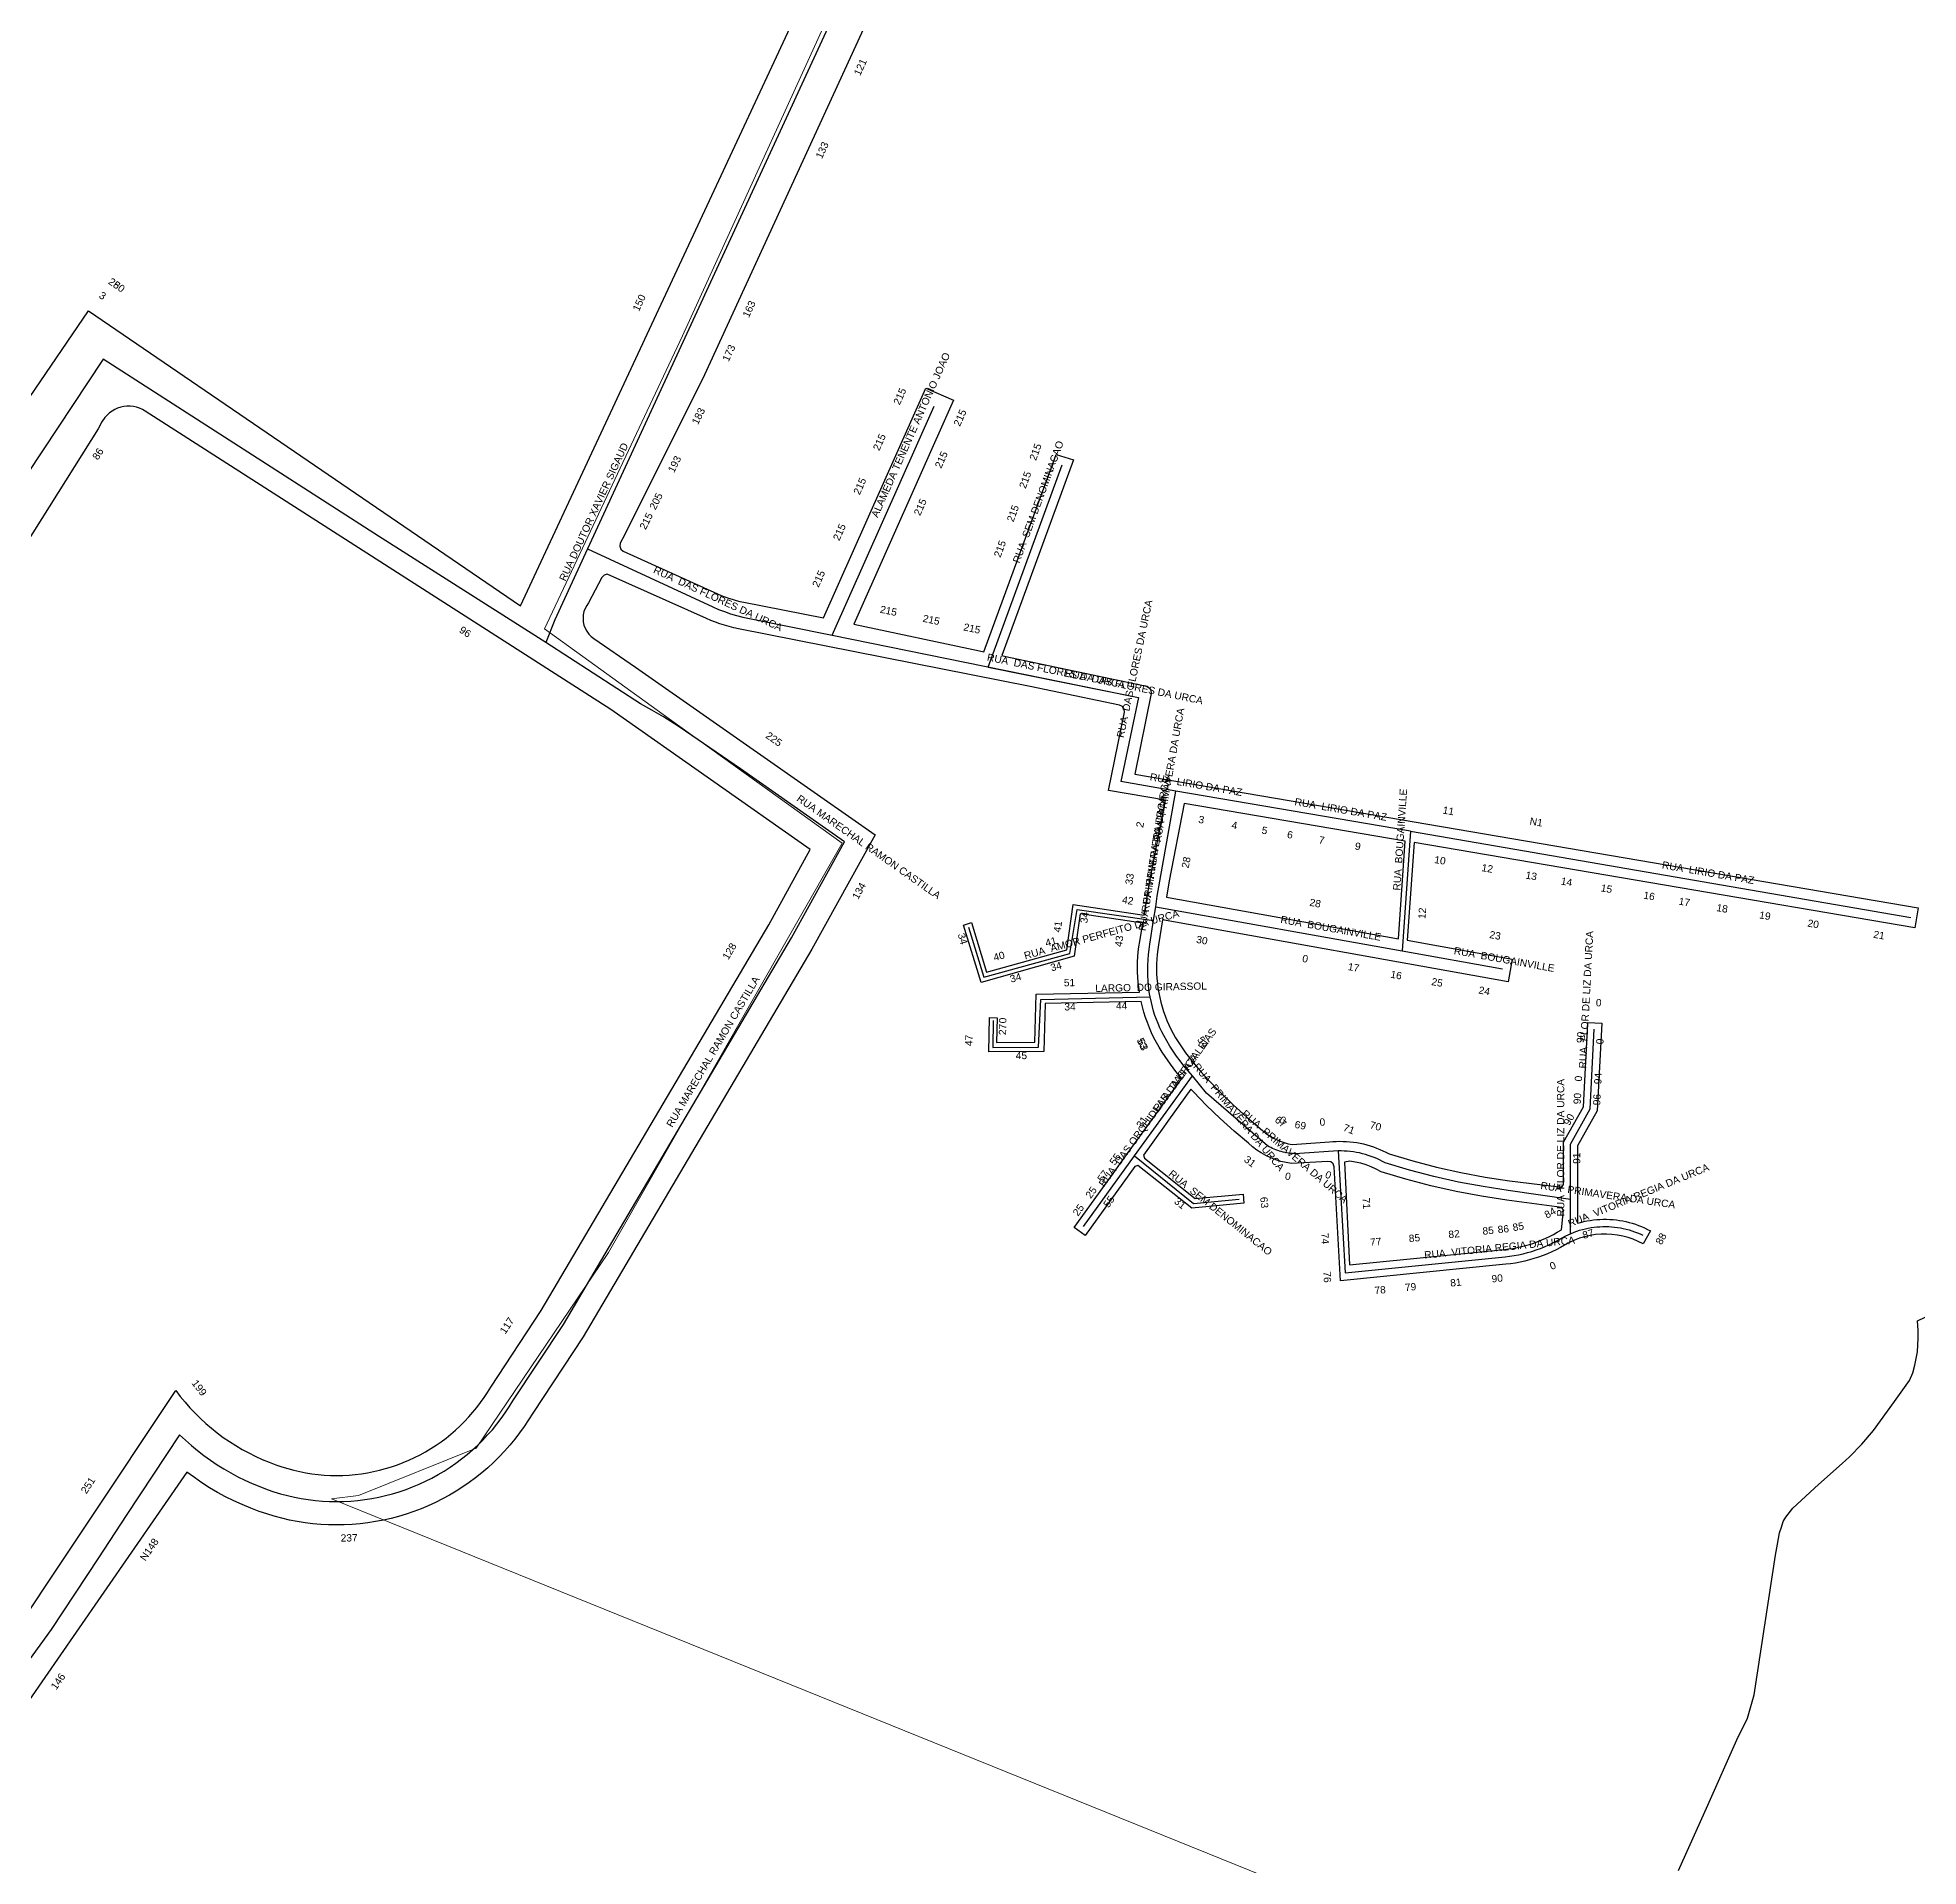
# Model space of a CAD drawing. Header units: millimetres. Extents: x 617751 to 636088, y 68402 to 77988.
# Drawn here: x 630771.1 to 631080.2, y 72954.2 to 73254.8 of the extents above; entities that cross this region are included whole.
import ezdxf

# ---------------------------------------------------------------- set-up
doc = ezdxf.new("R2010")
doc.units = ezdxf.units.MM
doc.header["$LTSCALE"] = 3
doc.header["$MEASUREMENT"] = 0
for name, color, linetype in [('ALINHAMENTO PREDIAL', 120, 'Continuous'), ('BAIRRO', 30, 'Continuous'), ('NOME LOGRADOURO', 252, 'Continuous'), ('NUMERAÇÃO', 7, 'Continuous')]:
    doc.layers.add(name, color=color, linetype=linetype)
doc.styles.get("Standard").update_dxf_attribs({"font": 'arial.ttf'})

msp = doc.modelspace()

# ---------------------------------------------------------------- linework, layer by layer
at = {"layer": 'ALINHAMENTO PREDIAL'}
for points in [[(630695.22, 73086.27), (630779.45, 73209.86), (630850.43, 73161.41), (630944.81, 73363.77)], [(630695.22, 73086.27), (630779.45, 73209.86), (630850.43, 73161.41), (630944.81, 73363.77)], [(630919.89, 73284.64), (630880.67, 73199.36), (630867.6, 73173.13), (630866.84, 73171.69), (630866.76, 73171.18), (630866.94, 73170.7), (630867.34, 73170.37), (630882.85, 73163.37), (630883.44, 73163.11), (630884.04, 73162.87), (630884.65, 73162.66), (630885.26, 73162.46), (630885.89, 73162.28), (630886.51, 73162.12), (630887.14, 73161.99), (630900.25, 73159.39), (630917.06, 73197.19), (630921.6, 73195.17), (630905.23, 73158.37), (630925.91, 73153.98), (630926.61, 73153.83), (630938.49, 73186.24), (630941.37, 73185.38), (630929.57, 73153.2), (630930.23, 73153.06), (630953.33, 73148.16), (630953.79, 73147.93), (630954.07, 73147.5), (630954.1, 73146.98), (630951.4, 73133.7), (631080.2, 73111.77), (631079.64, 73108.46), (630997.33, 73122.47), (630996.19, 73106.41), (631013.46, 73103.32), (631012.79, 73099.59), (630955.99, 73109.78), (630955.3, 73105.67), (630955.18, 73104.89), (630955.09, 73104.1), (630955.03, 73103.31), (630954.99, 73102.52), (630954.98, 73101.73), (630955, 73100.93), (630955.05, 73100.14), (630955.13, 73099.35), (630955.23, 73098.57), (630955.36, 73097.79), (630955.52, 73097.01), (630955.7, 73096.24), (630955.91, 73095.47), (630956.15, 73094.72), (630956.41, 73093.97), (630956.7, 73093.23), (630957.02, 73092.5), (630957.36, 73091.79), (630957.72, 73091.09), (630958.11, 73090.4), (630958.53, 73089.72), (630958.97, 73089.06), (630959.77, 73087.92), (630960.61, 73086.81), (630961.49, 73085.72), (630962.39, 73084.66), (630963.33, 73083.63), (630965.43, 73081.46), (630967.6, 73079.36), (630969.84, 73077.34), (630972.4, 73075.16), (630972.93, 73074.73), (630973.49, 73074.33), (630974.08, 73073.97), (630974.69, 73073.66), (630975.32, 73073.39), (630975.97, 73073.16), (630976.63, 73072.98), (630977.31, 73072.85), (630983.41, 73073.26), (630983.97, 73073.32), (630984.53, 73073.35), (630985.1, 73073.37), (630985.66, 73073.36), (630986.23, 73073.34), (630986.79, 73073.3), (630987.35, 73073.23), (630987.91, 73073.15), (630988.46, 73073.05), (630989.01, 73072.93), (630989.56, 73072.79), (630990.1, 73072.63), (630990.64, 73072.46), (630991.17, 73072.26), (630991.69, 73072.05), (630992.2, 73071.82), (630992.71, 73071.57), (630993.21, 73071.31), (630997.1, 73070.14), (631001.03, 73069.12), (631005, 73068.23), (631008.99, 73067.48), (631013.01, 73066.87), (631021.63, 73065.81), (631021.9, 73066.25), (631021.9, 73073.21), (631025.16, 73079.03), (631025.89, 73092.91), (631028.17, 73092.79), (631027.42, 73078.38), (631024.19, 73072.61), (631024.19, 73059.89), (631024.71, 73060.04), (631025.23, 73060.17), (631025.75, 73060.28), (631026.28, 73060.38), (631026.82, 73060.45), (631027.35, 73060.51), (631027.89, 73060.54), (631028.43, 73060.56), (631028.97, 73060.56), (631029.5, 73060.54), (631030.04, 73060.51), (631030.58, 73060.45), (631031.11, 73060.38), (631031.64, 73060.28), (631032.16, 73060.17), (631032.69, 73060.04), (631033.2, 73059.9), (631033.72, 73059.73), (631034.22, 73059.55), (631034.72, 73059.35), (631035.21, 73059.13), (631035.7, 73058.9), (631036.17, 73058.64), (631034.99, 73056.5), (631034.19, 73056.91), (631033.36, 73057.26), (631032.51, 73057.55), (631031.64, 73057.78), (631030.76, 73057.95), (631029.86, 73058.06), (631028.96, 73058.11), (631028.06, 73058.1), (631027.16, 73058.03), (631026.27, 73057.89), (631025.4, 73057.69), (631024.53, 73057.43), (631023.69, 73057.12), (631022.87, 73056.74), (631022.08, 73056.31), (631021.39, 73055.92), (631020.7, 73055.56), (631019.99, 73055.22), (631019.26, 73054.9), (631018.53, 73054.61), (631017.79, 73054.34), (631017.04, 73054.09), (631016.29, 73053.87), (631015.52, 73053.68), (631014.75, 73053.51), (631013.98, 73053.36), (631013.2, 73053.25), (631012.42, 73053.16), (630985.25, 73050.44), (630984.2, 73069.17), (630984.03, 73069.65), (630983.65, 73069.98), (630983.15, 73070.08), (630977.18, 73069.72), (630976.31, 73069.87), (630975.45, 73070.07), (630974.6, 73070.33), (630973.78, 73070.65), (630972.98, 73071.03), (630972.21, 73071.46), (630971.47, 73071.94), (630970.76, 73072.47), (630970.09, 73073.05), (630967.73, 73075.05), (630965.44, 73077.12), (630963.21, 73079.28), (630961.06, 73081.5), (630960.64, 73081.95), (630956.95, 73076.83), (630956.18, 73075.77), (630952.86, 73071.09), (630953.04, 73070.61), (630961.33, 73063.96), (630969.22, 73064.69)], [(630919.89, 73284.64), (630880.67, 73199.36), (630867.6, 73173.13), (630866.84, 73171.69), (630866.76, 73171.18), (630866.94, 73170.7), (630867.34, 73170.37), (630882.85, 73163.37), (630883.44, 73163.11), (630884.04, 73162.87), (630884.65, 73162.66), (630885.26, 73162.46), (630885.89, 73162.28), (630886.51, 73162.12), (630887.14, 73161.99), (630900.25, 73159.39), (630917.06, 73197.19), (630921.6, 73195.17), (630905.23, 73158.37), (630925.91, 73153.98), (630926.61, 73153.83), (630938.49, 73186.24), (630941.37, 73185.38), (630929.57, 73153.2), (630930.23, 73153.06), (630953.33, 73148.16), (630953.79, 73147.93), (630954.07, 73147.5), (630954.1, 73146.98), (630951.4, 73133.7), (631080.2, 73111.77), (631079.64, 73108.46), (630997.33, 73122.47), (630996.19, 73106.41), (631013.46, 73103.32), (631012.79, 73099.59), (630955.99, 73109.78), (630955.3, 73105.67), (630955.18, 73104.89), (630955.09, 73104.1), (630955.03, 73103.31), (630954.99, 73102.52), (630954.98, 73101.73), (630955, 73100.93), (630955.05, 73100.14), (630955.13, 73099.35), (630955.23, 73098.57), (630955.36, 73097.79), (630955.52, 73097.01), (630955.7, 73096.24), (630955.91, 73095.47), (630956.15, 73094.72), (630956.41, 73093.97), (630956.7, 73093.23), (630957.02, 73092.5), (630957.36, 73091.79), (630957.72, 73091.09), (630958.11, 73090.4), (630958.53, 73089.72), (630958.97, 73089.06), (630959.77, 73087.92), (630960.61, 73086.81), (630961.49, 73085.72), (630962.39, 73084.66), (630963.33, 73083.63), (630965.43, 73081.46), (630967.6, 73079.36), (630969.84, 73077.34), (630972.4, 73075.16), (630972.93, 73074.73), (630973.49, 73074.33), (630974.08, 73073.97), (630974.69, 73073.66), (630975.32, 73073.39), (630975.97, 73073.16), (630976.63, 73072.98), (630977.31, 73072.85), (630983.41, 73073.26), (630983.97, 73073.32), (630984.53, 73073.35), (630985.1, 73073.37), (630985.66, 73073.36), (630986.23, 73073.34), (630986.79, 73073.3), (630987.35, 73073.23), (630987.91, 73073.15), (630988.46, 73073.05), (630989.01, 73072.93), (630989.56, 73072.79), (630990.1, 73072.63), (630990.64, 73072.46), (630991.17, 73072.26), (630991.69, 73072.05), (630992.2, 73071.82), (630992.71, 73071.57), (630993.21, 73071.31), (630997.1, 73070.14), (631001.03, 73069.12), (631005, 73068.23), (631008.99, 73067.48), (631013.01, 73066.87), (631021.63, 73065.81), (631021.9, 73066.25), (631021.9, 73073.21), (631025.16, 73079.03), (631025.89, 73092.91), (631028.17, 73092.79), (631027.42, 73078.38), (631024.19, 73072.61), (631024.19, 73059.89), (631024.71, 73060.04), (631025.23, 73060.17), (631025.75, 73060.28), (631026.28, 73060.38), (631026.82, 73060.45), (631027.35, 73060.51), (631027.89, 73060.54), (631028.43, 73060.56), (631028.97, 73060.56), (631029.5, 73060.54), (631030.04, 73060.51), (631030.58, 73060.45), (631031.11, 73060.38), (631031.64, 73060.28), (631032.16, 73060.17), (631032.69, 73060.04), (631033.2, 73059.9), (631033.72, 73059.73), (631034.22, 73059.55), (631034.72, 73059.35), (631035.21, 73059.13), (631035.7, 73058.9), (631036.17, 73058.64), (631034.99, 73056.5), (631034.19, 73056.91), (631033.36, 73057.26), (631032.51, 73057.55), (631031.64, 73057.78), (631030.76, 73057.95), (631029.86, 73058.06), (631028.96, 73058.11), (631028.06, 73058.1), (631027.16, 73058.03), (631026.27, 73057.89), (631025.4, 73057.69), (631024.53, 73057.43), (631023.69, 73057.12), (631022.87, 73056.74), (631022.08, 73056.31), (631021.39, 73055.92), (631020.7, 73055.56), (631019.99, 73055.22), (631019.26, 73054.9), (631018.53, 73054.61), (631017.79, 73054.34), (631017.04, 73054.09), (631016.29, 73053.87), (631015.52, 73053.68), (631014.75, 73053.51), (631013.98, 73053.36), (631013.2, 73053.25), (631012.42, 73053.16), (630985.25, 73050.44), (630984.2, 73069.17), (630984.03, 73069.65), (630983.65, 73069.98), (630983.15, 73070.08), (630977.18, 73069.72), (630976.31, 73069.87), (630975.45, 73070.07), (630974.6, 73070.33), (630973.78, 73070.65), (630972.98, 73071.03), (630972.21, 73071.46), (630971.47, 73071.94), (630970.76, 73072.47), (630970.09, 73073.05), (630967.73, 73075.05), (630965.44, 73077.12), (630963.21, 73079.28), (630961.06, 73081.5), (630960.64, 73081.95), (630956.95, 73076.83), (630956.18, 73075.77), (630952.86, 73071.09), (630953.04, 73070.61), (630961.33, 73063.96), (630969.22, 73064.69)], [(630919.89, 73284.64), (630880.67, 73199.36), (630867.6, 73173.13), (630866.84, 73171.69), (630866.76, 73171.18), (630866.94, 73170.7), (630867.34, 73170.37), (630882.85, 73163.37), (630883.44, 73163.11), (630884.04, 73162.87), (630884.65, 73162.66), (630885.26, 73162.46), (630885.89, 73162.28), (630886.51, 73162.12), (630887.14, 73161.99), (630900.25, 73159.39), (630917.06, 73197.19), (630921.6, 73195.17), (630905.23, 73158.37), (630925.91, 73153.98), (630926.61, 73153.83), (630938.49, 73186.24), (630941.37, 73185.38), (630929.57, 73153.2), (630930.23, 73153.06), (630953.33, 73148.16), (630953.79, 73147.93), (630954.07, 73147.5), (630954.1, 73146.98), (630951.4, 73133.7), (631080.2, 73111.77), (631079.64, 73108.46), (630997.33, 73122.47), (630996.19, 73106.41), (631013.46, 73103.32), (631012.79, 73099.59), (630955.99, 73109.78), (630955.3, 73105.67), (630955.18, 73104.89), (630955.09, 73104.1), (630955.03, 73103.31), (630954.99, 73102.52), (630954.98, 73101.73), (630955, 73100.93), (630955.05, 73100.14), (630955.13, 73099.35), (630955.23, 73098.57), (630955.36, 73097.79), (630955.52, 73097.01), (630955.7, 73096.24), (630955.91, 73095.47), (630956.15, 73094.72), (630956.41, 73093.97), (630956.7, 73093.23), (630957.02, 73092.5), (630957.36, 73091.79), (630957.72, 73091.09), (630958.11, 73090.4), (630958.53, 73089.72), (630958.97, 73089.06), (630959.77, 73087.92), (630960.61, 73086.81), (630961.49, 73085.72), (630962.39, 73084.66), (630963.33, 73083.63), (630965.43, 73081.46), (630967.6, 73079.36), (630969.84, 73077.34), (630972.4, 73075.16), (630972.93, 73074.73), (630973.49, 73074.33), (630974.08, 73073.97), (630974.69, 73073.66), (630975.32, 73073.39), (630975.97, 73073.16), (630976.63, 73072.98), (630977.31, 73072.85), (630983.41, 73073.26), (630983.97, 73073.32), (630984.53, 73073.35), (630985.1, 73073.37), (630985.66, 73073.36), (630986.23, 73073.34), (630986.79, 73073.3), (630987.35, 73073.23), (630987.91, 73073.15), (630988.46, 73073.05), (630989.01, 73072.93), (630989.56, 73072.79), (630990.1, 73072.63), (630990.64, 73072.46), (630991.17, 73072.26), (630991.69, 73072.05), (630992.2, 73071.82), (630992.71, 73071.57), (630993.21, 73071.31), (630997.1, 73070.14), (631001.03, 73069.12), (631005, 73068.23), (631008.99, 73067.48), (631013.01, 73066.87), (631021.63, 73065.81), (631021.9, 73066.25), (631021.9, 73073.21), (631025.16, 73079.03), (631025.89, 73092.91), (631028.17, 73092.79), (631027.42, 73078.38), (631024.19, 73072.61), (631024.19, 73059.89), (631024.71, 73060.04), (631025.23, 73060.17), (631025.75, 73060.28), (631026.28, 73060.38), (631026.82, 73060.45), (631027.35, 73060.51), (631027.89, 73060.54), (631028.43, 73060.56), (631028.97, 73060.56), (631029.5, 73060.54), (631030.04, 73060.51), (631030.58, 73060.45), (631031.11, 73060.38), (631031.64, 73060.28), (631032.16, 73060.17), (631032.69, 73060.04), (631033.2, 73059.9), (631033.72, 73059.73), (631034.22, 73059.55), (631034.72, 73059.35), (631035.21, 73059.13), (631035.7, 73058.9), (631036.17, 73058.64), (631034.99, 73056.5), (631034.19, 73056.91), (631033.36, 73057.26), (631032.51, 73057.55), (631031.64, 73057.78), (631030.76, 73057.95), (631029.86, 73058.06), (631028.96, 73058.11), (631028.06, 73058.1), (631027.16, 73058.03), (631026.27, 73057.89), (631025.4, 73057.69), (631024.53, 73057.43), (631023.69, 73057.12), (631022.87, 73056.74), (631022.08, 73056.31), (631021.39, 73055.92), (631020.7, 73055.56), (631019.99, 73055.22), (631019.26, 73054.9), (631018.53, 73054.61), (631017.79, 73054.34), (631017.04, 73054.09), (631016.29, 73053.87), (631015.52, 73053.68), (631014.75, 73053.51), (631013.98, 73053.36), (631013.2, 73053.25), (631012.42, 73053.16), (630985.25, 73050.44), (630984.2, 73069.17), (630984.03, 73069.65), (630983.65, 73069.98), (630983.15, 73070.08), (630977.18, 73069.72), (630976.31, 73069.87), (630975.45, 73070.07), (630974.6, 73070.33), (630973.78, 73070.65), (630972.98, 73071.03), (630972.21, 73071.46), (630971.47, 73071.94), (630970.76, 73072.47), (630970.09, 73073.05), (630967.73, 73075.05), (630965.44, 73077.12), (630963.21, 73079.28), (630961.06, 73081.5), (630960.64, 73081.95), (630956.95, 73076.83), (630956.18, 73075.77), (630952.86, 73071.09), (630953.04, 73070.61), (630961.33, 73063.96), (630969.22, 73064.69)], [(630793.77, 73032.41), (630794.51, 73031.44), (630795.29, 73030.49), (630796.1, 73029.58), (630796.94, 73028.69), (630797.81, 73027.83), (630798.71, 73027), (630799.64, 73026.2), (630800.6, 73025.44), (630801.58, 73024.71), (630802.59, 73024.02), (630803.63, 73023.36), (630804.68, 73022.73), (630805.76, 73022.15), (630806.85, 73021.6), (630807.97, 73021.09), (630809.1, 73020.63), (630810.24, 73020.2), (630811.21, 73019.87), (630812.18, 73019.57), (630813.17, 73019.31), (630814.16, 73019.08), (630815.16, 73018.89), (630816.16, 73018.73), (630817.18, 73018.61), (630818.19, 73018.52), (630819.21, 73018.46), (630820.23, 73018.45), (630821.24, 73018.46), (630822.26, 73018.52), (630823.28, 73018.61), (630824.29, 73018.73), (630825.29, 73018.89), (630826.29, 73019.08), (630827.28, 73019.31), (630828.27, 73019.57), (630829.24, 73019.87), (630830.21, 73020.2), (630831.16, 73020.56), (630832.1, 73020.96), (630833.02, 73021.39), (630833.93, 73021.85), (630834.82, 73022.34), (630835.69, 73022.86), (630836.55, 73023.41), (630837.39, 73023.99), (630838.2, 73024.6), (630839, 73025.24), (630839.77, 73025.91), (630840.51, 73026.6), (630841.24, 73027.32), (630841.93, 73028.06), (630842.61, 73028.83), (630843.25, 73029.61), (630843.87, 73030.42), (630844.46, 73031.26), (630845.01, 73032.11), (630845.54, 73032.98), (630853.85, 73045.54), (630891.25, 73108.97), (630898.08, 73121.32), (630865.28, 73144.34), (630788.74, 73193.4), (630788.28, 73193.66), (630787.81, 73193.87), (630787.31, 73194.03), (630786.8, 73194.14), (630786.28, 73194.2), (630785.75, 73194.2), (630785.23, 73194.14), (630784.72, 73194.03), (630784.22, 73193.87), (630783.74, 73193.66), (630783.29, 73193.4), (630782.87, 73193.09), (630782.48, 73192.74), (630782.13, 73192.35), (630781.63, 73191.61), (630781.02, 73190.49), (630674.13, 73020.42)], [(630793.77, 73032.41), (630794.51, 73031.44), (630795.29, 73030.49), (630796.1, 73029.58), (630796.94, 73028.69), (630797.81, 73027.83), (630798.71, 73027), (630799.64, 73026.2), (630800.6, 73025.44), (630801.58, 73024.71), (630802.59, 73024.02), (630803.63, 73023.36), (630804.68, 73022.73), (630805.76, 73022.15), (630806.85, 73021.6), (630807.97, 73021.09), (630809.1, 73020.63), (630810.24, 73020.2), (630811.21, 73019.87), (630812.18, 73019.57), (630813.17, 73019.31), (630814.16, 73019.08), (630815.16, 73018.89), (630816.16, 73018.73), (630817.18, 73018.61), (630818.19, 73018.52), (630819.21, 73018.46), (630820.23, 73018.45), (630821.24, 73018.46), (630822.26, 73018.52), (630823.28, 73018.61), (630824.29, 73018.73), (630825.29, 73018.89), (630826.29, 73019.08), (630827.28, 73019.31), (630828.27, 73019.57), (630829.24, 73019.87), (630830.21, 73020.2), (630831.16, 73020.56), (630832.1, 73020.96), (630833.02, 73021.39), (630833.93, 73021.85), (630834.82, 73022.34), (630835.69, 73022.86), (630836.55, 73023.41), (630837.39, 73023.99), (630838.2, 73024.6), (630839, 73025.24), (630839.77, 73025.91), (630840.51, 73026.6), (630841.24, 73027.32), (630841.93, 73028.06), (630842.61, 73028.83), (630843.25, 73029.61), (630843.87, 73030.42), (630844.46, 73031.26), (630845.01, 73032.11), (630845.54, 73032.98), (630853.85, 73045.54), (630891.25, 73108.97), (630898.08, 73121.32), (630865.28, 73144.34), (630788.74, 73193.4), (630788.28, 73193.66), (630787.81, 73193.87), (630787.31, 73194.03), (630786.8, 73194.14), (630786.28, 73194.2), (630785.75, 73194.2), (630785.23, 73194.14), (630784.72, 73194.03), (630784.22, 73193.87), (630783.74, 73193.66), (630783.29, 73193.4), (630782.87, 73193.09), (630782.48, 73192.74), (630782.13, 73192.35), (630781.63, 73191.61), (630781.02, 73190.49), (630674.13, 73020.42)], [(630969.22, 73064.69), (630969.36, 73063.18), (630960.78, 73062.38), (630951.9, 73069.41), (630951.43, 73069.21), (630943.27, 73057.9), (630941.45, 73059.22), (630948.31, 73068.71), (630949.08, 73069.78), (630959.13, 73083.68), (630958.18, 73084.86), (630957.27, 73086.06), (630956.4, 73087.3), (630955.9, 73088.05), (630955.43, 73088.82), (630954.99, 73089.6), (630954.57, 73090.4), (630954.18, 73091.22), (630953.83, 73092.04), (630953.5, 73092.88), (630953.2, 73093.73), (630952.92, 73094.59), (630952.68, 73095.46), (630952.47, 73096.34), (630936.7, 73096.03), (630936.45, 73088.12), (630927.45, 73088.07), (630927.56, 73093.71), (630928.79, 73093.69), (630928.71, 73089.61), (630934.97, 73089.64), (630935.22, 73097.53), (630952.19, 73097.86), (630952.07, 73098.69), (630951.98, 73099.52), (630951.91, 73100.36), (630951.88, 73101.19), (630951.87, 73102.03), (630951.89, 73102.86), (630951.93, 73103.7), (630952, 73104.53), (630952.1, 73105.36), (630952.23, 73106.19), (630952.74, 73109.21), (630942.43, 73110.77), (630941.46, 73103.78), (630926.15, 73099.5), (630923.28, 73108.92), (630924.58, 73109.32), (630927.06, 73101.16), (630940.24, 73104.84), (630941.28, 73112.31), (630952.96, 73110.55), (630954.01, 73116.75), (630956.47, 73129.43), (630947.07, 73131.03), (630949.7, 73143.89), (630949.67, 73144.41), (630949.38, 73144.84), (630948.92, 73145.07), (630934.21, 73148.13), (630886.27, 73157.61), (630885.5, 73157.78), (630884.73, 73157.97), (630883.97, 73158.19), (630883.22, 73158.43), (630882.47, 73158.7), (630881.74, 73158.99), (630881.01, 73159.31), (630864.66, 73166.57), (630864.18, 73166.41), (630863.83, 73166.04), (630861.64, 73161.9), (630861.32, 73161.45), (630861.06, 73160.95), (630860.87, 73160.43), (630860.75, 73159.88), (630860.72, 73159.32), (630860.76, 73158.76), (630860.87, 73158.22), (630861.07, 73157.69), (630861.33, 73157.2), (630861.65, 73156.74), (630862.04, 73156.34), (630862.48, 73155.99), (630869.35, 73151.3), (630908.74, 73123.77), (630898.31, 73104.93), (630860.75, 73041.22), (630852.44, 73028.67), (630851.77, 73027.57), (630851.05, 73026.49), (630850.29, 73025.44), (630849.5, 73024.41), (630848.68, 73023.41), (630847.82, 73022.44), (630846.93, 73021.51), (630846.01, 73020.6), (630845.05, 73019.72), (630844.07, 73018.88), (630843.06, 73018.08), (630842.02, 73017.31), (630840.95, 73016.57), (630839.86, 73015.87), (630838.75, 73015.21), (630837.61, 73014.59), (630836.46, 73014.01), (630835.28, 73013.47), (630834.09, 73012.97), (630832.88, 73012.51), (630831.65, 73012.1), (630830.41, 73011.72), (630829.16, 73011.39), (630827.9, 73011.11), (630826.63, 73010.86), (630825.35, 73010.66), (630824.06, 73010.51), (630822.77, 73010.4), (630821.48, 73010.33), (630820.19, 73010.31), (630818.89, 73010.34), (630817.6, 73010.4), (630816.31, 73010.52), (630815.03, 73010.67), (630813.75, 73010.88), (630812.48, 73011.12), (630811.22, 73011.41), (630809.96, 73011.74), (630808.73, 73012.12), (630807.5, 73012.54), (630806.09, 73013.07), (630804.69, 73013.65), (630803.32, 73014.28), (630801.97, 73014.95), (630800.64, 73015.67), (630799.34, 73016.44), (630798.07, 73017.26), (630796.83, 73018.11), (630795.61, 73019.01), (630777.4, 72992.69), (630754.19, 72959.14)], [(630969.22, 73064.69), (630969.36, 73063.18), (630960.78, 73062.38), (630951.9, 73069.41), (630951.43, 73069.21), (630943.27, 73057.9), (630941.45, 73059.22), (630948.31, 73068.71), (630949.08, 73069.78), (630959.13, 73083.68), (630958.18, 73084.86), (630957.27, 73086.06), (630956.4, 73087.3), (630955.9, 73088.05), (630955.43, 73088.82), (630954.99, 73089.6), (630954.57, 73090.4), (630954.18, 73091.22), (630953.83, 73092.04), (630953.5, 73092.88), (630953.2, 73093.73), (630952.92, 73094.59), (630952.68, 73095.46), (630952.47, 73096.34), (630936.7, 73096.03), (630936.45, 73088.12), (630927.45, 73088.07), (630927.56, 73093.71), (630928.79, 73093.69), (630928.71, 73089.61), (630934.97, 73089.64), (630935.22, 73097.53), (630952.19, 73097.86), (630952.07, 73098.69), (630951.98, 73099.52), (630951.91, 73100.36), (630951.88, 73101.19), (630951.87, 73102.03), (630951.89, 73102.86), (630951.93, 73103.7), (630952, 73104.53), (630952.1, 73105.36), (630952.23, 73106.19), (630952.74, 73109.21), (630942.43, 73110.77), (630941.46, 73103.78), (630926.15, 73099.5), (630923.28, 73108.92), (630924.58, 73109.32), (630927.06, 73101.16), (630940.24, 73104.84), (630941.28, 73112.31), (630952.96, 73110.55), (630954.01, 73116.75), (630956.47, 73129.43), (630947.07, 73131.03), (630949.7, 73143.89), (630949.67, 73144.41), (630949.38, 73144.84), (630948.92, 73145.07), (630934.21, 73148.13), (630886.27, 73157.61), (630885.5, 73157.78), (630884.73, 73157.97), (630883.97, 73158.19), (630883.22, 73158.43), (630882.47, 73158.7), (630881.74, 73158.99), (630881.01, 73159.31), (630864.66, 73166.57), (630864.18, 73166.41), (630863.83, 73166.04), (630861.64, 73161.9), (630861.32, 73161.45), (630861.06, 73160.95), (630860.87, 73160.43), (630860.75, 73159.88), (630860.72, 73159.32), (630860.76, 73158.76), (630860.87, 73158.22), (630861.07, 73157.69), (630861.33, 73157.2), (630861.65, 73156.74), (630862.04, 73156.34), (630862.48, 73155.99), (630869.35, 73151.3), (630908.74, 73123.77), (630898.31, 73104.93), (630860.75, 73041.22), (630852.44, 73028.67), (630851.77, 73027.57), (630851.05, 73026.49), (630850.29, 73025.44), (630849.5, 73024.41), (630848.68, 73023.41), (630847.82, 73022.44), (630846.93, 73021.51), (630846.01, 73020.6), (630845.05, 73019.72), (630844.07, 73018.88), (630843.06, 73018.08), (630842.02, 73017.31), (630840.95, 73016.57), (630839.86, 73015.87), (630838.75, 73015.21), (630837.61, 73014.59), (630836.46, 73014.01), (630835.28, 73013.47), (630834.09, 73012.97), (630832.88, 73012.51), (630831.65, 73012.1), (630830.41, 73011.72), (630829.16, 73011.39), (630827.9, 73011.11), (630826.63, 73010.86), (630825.35, 73010.66), (630824.06, 73010.51), (630822.77, 73010.4), (630821.48, 73010.33), (630820.19, 73010.31), (630818.89, 73010.34), (630817.6, 73010.4), (630816.31, 73010.52), (630815.03, 73010.67), (630813.75, 73010.88), (630812.48, 73011.12), (630811.22, 73011.41), (630809.96, 73011.74), (630808.73, 73012.12), (630807.5, 73012.54), (630806.09, 73013.07), (630804.69, 73013.65), (630803.32, 73014.28), (630801.97, 73014.95), (630800.64, 73015.67), (630799.34, 73016.44), (630798.07, 73017.26), (630796.83, 73018.11), (630795.61, 73019.01), (630777.4, 72992.69), (630754.19, 72959.14)], [(630969.22, 73064.69), (630969.36, 73063.18), (630960.78, 73062.38), (630951.9, 73069.41), (630951.43, 73069.21), (630943.27, 73057.9), (630941.45, 73059.22), (630948.31, 73068.71), (630949.08, 73069.78), (630959.13, 73083.68), (630958.18, 73084.86), (630957.27, 73086.06), (630956.4, 73087.3), (630955.9, 73088.05), (630955.43, 73088.82), (630954.99, 73089.6), (630954.57, 73090.4), (630954.18, 73091.22), (630953.83, 73092.04), (630953.5, 73092.88), (630953.2, 73093.73), (630952.92, 73094.59), (630952.68, 73095.46), (630952.47, 73096.34), (630936.7, 73096.03), (630936.45, 73088.12), (630927.45, 73088.07), (630927.56, 73093.71), (630928.79, 73093.69), (630928.71, 73089.61), (630934.97, 73089.64), (630935.22, 73097.53), (630952.19, 73097.86), (630952.07, 73098.69), (630951.98, 73099.52), (630951.91, 73100.36), (630951.88, 73101.19), (630951.87, 73102.03), (630951.89, 73102.86), (630951.93, 73103.7), (630952, 73104.53), (630952.1, 73105.36), (630952.23, 73106.19), (630952.74, 73109.21), (630942.43, 73110.77), (630941.46, 73103.78), (630926.15, 73099.5), (630923.28, 73108.92), (630924.58, 73109.32), (630927.06, 73101.16), (630940.24, 73104.84), (630941.28, 73112.31), (630952.96, 73110.55), (630954.01, 73116.75), (630956.47, 73129.43), (630947.07, 73131.03), (630949.7, 73143.89), (630949.67, 73144.41), (630949.38, 73144.84), (630948.92, 73145.07), (630934.21, 73148.13), (630886.27, 73157.61), (630885.5, 73157.78), (630884.73, 73157.97), (630883.97, 73158.19), (630883.22, 73158.43), (630882.47, 73158.7), (630881.74, 73158.99), (630881.01, 73159.31), (630864.66, 73166.57), (630864.18, 73166.41), (630863.83, 73166.04), (630861.64, 73161.9), (630861.32, 73161.45), (630861.06, 73160.95), (630860.87, 73160.43), (630860.75, 73159.88), (630860.72, 73159.32), (630860.76, 73158.76), (630860.87, 73158.22), (630861.07, 73157.69), (630861.33, 73157.2), (630861.65, 73156.74), (630862.04, 73156.34), (630862.48, 73155.99), (630869.35, 73151.3), (630908.74, 73123.77), (630898.31, 73104.93), (630860.75, 73041.22), (630852.44, 73028.67), (630851.77, 73027.57), (630851.05, 73026.49), (630850.29, 73025.44), (630849.5, 73024.41), (630848.68, 73023.41), (630847.82, 73022.44), (630846.93, 73021.51), (630846.01, 73020.6), (630845.05, 73019.72), (630844.07, 73018.88), (630843.06, 73018.08), (630842.02, 73017.31), (630840.95, 73016.57), (630839.86, 73015.87), (630838.75, 73015.21), (630837.61, 73014.59), (630836.46, 73014.01), (630835.28, 73013.47), (630834.09, 73012.97), (630832.88, 73012.51), (630831.65, 73012.1), (630830.41, 73011.72), (630829.16, 73011.39), (630827.9, 73011.11), (630826.63, 73010.86), (630825.35, 73010.66), (630824.06, 73010.51), (630822.77, 73010.4), (630821.48, 73010.33), (630820.19, 73010.31), (630818.89, 73010.34), (630817.6, 73010.4), (630816.31, 73010.52), (630815.03, 73010.67), (630813.75, 73010.88), (630812.48, 73011.12), (630811.22, 73011.41), (630809.96, 73011.74), (630808.73, 73012.12), (630807.5, 73012.54), (630806.09, 73013.07), (630804.69, 73013.65), (630803.32, 73014.28), (630801.97, 73014.95), (630800.64, 73015.67), (630799.34, 73016.44), (630798.07, 73017.26), (630796.83, 73018.11), (630795.61, 73019.01), (630777.4, 72992.69), (630754.19, 72959.14)], [(630994.75, 73106.67), (630995.89, 73122.72), (630959.54, 73128.91), (630957.07, 73116.2), (630956.62, 73113.51), (630994.75, 73106.67)], [(630986.77, 73070.11), (630985.87, 73069.94), (630986.71, 73053.05), (631012.17, 73055.59), (631012.87, 73055.68), (631013.57, 73055.78), (631014.27, 73055.91), (631014.96, 73056.06), (631015.64, 73056.23), (631016.32, 73056.43), (631016.99, 73056.65), (631017.66, 73056.89), (631018.31, 73057.16), (631018.96, 73057.44), (631019.6, 73057.75), (631020.22, 73058.08), (631020.84, 73058.42), (631021.54, 73058.81), (631021.9, 73062.03), (631021.64, 73062.47), (631012.59, 73063.72), (631008.39, 73064.35), (631004.23, 73065.14), (631000.09, 73066.07), (630995.98, 73067.15), (630991.92, 73068.38), (630991.12, 73068.81), (630990.29, 73069.18), (630989.43, 73069.5), (630988.56, 73069.76), (630987.67, 73069.96), (630986.77, 73070.11)], [(631040.8, 72953.54), (631045.59, 72964.27), (631050.38, 72975), (631052.13, 72978.53), (631053.21, 72982.37), (631056.76, 73005.33), (631057.08, 73007.18), (631057.4, 73009.03), (631057.71, 73009.95), (631058.01, 73010.88), (631058.46, 73011.62), (631059.58, 73013.09), (631063.79, 73016.94), (631067.71, 73020.42), (631068.88, 73021.53), (631070.92, 73023.57), (631072.84, 73025.83), (631076.32, 73030.6), (631078.76, 73034.04), (631079.34, 73035.31), (631079.65, 73036.57), (631080.07, 73038.76), (631080.18, 73041), (631080.19, 73042.3), (631080.1, 73043.84), (631083.77, 73045.62)], [(631040.8, 72953.54), (631045.59, 72964.27), (631050.38, 72975), (631052.13, 72978.53), (631053.21, 72982.37), (631056.76, 73005.33), (631057.08, 73007.18), (631057.4, 73009.03), (631057.71, 73009.95), (631058.01, 73010.88), (631058.46, 73011.62), (631059.58, 73013.09), (631063.79, 73016.94), (631067.71, 73020.42), (631068.88, 73021.53), (631070.92, 73023.57), (631072.84, 73025.83), (631076.32, 73030.6), (631078.76, 73034.04), (631079.34, 73035.31), (631079.65, 73036.57), (631080.07, 73038.76), (631080.18, 73041), (631080.19, 73042.3), (631080.1, 73043.84), (631083.77, 73045.62)], [(631040.8, 72953.54), (631045.59, 72964.27), (631050.38, 72975), (631052.13, 72978.53), (631053.21, 72982.37), (631056.76, 73005.33), (631057.08, 73007.18), (631057.4, 73009.03), (631057.71, 73009.95), (631058.01, 73010.88), (631058.46, 73011.62), (631059.58, 73013.09), (631063.79, 73016.94), (631067.71, 73020.42), (631068.88, 73021.53), (631070.92, 73023.57), (631072.84, 73025.83), (631076.32, 73030.6), (631078.76, 73034.04), (631079.34, 73035.31), (631079.65, 73036.57), (631080.07, 73038.76), (631080.18, 73041), (631080.19, 73042.3), (631080.1, 73043.84), (631083.77, 73045.62)], [(630764.02, 72987.79), (630793.77, 73032.41)], [(630764.02, 72987.79), (630793.77, 73032.41)]]:
    msp.add_lwpolyline(points, dxfattribs=at)
at = {"layer": 'BAIRRO', "lineweight": 20}
msp.add_lwpolyline([(631082.82, 73368.76), (630975.08, 73419.9), (630661.61, 73575.49), (630534.39, 73635.69), (630700.99, 73540.66), (630865.9, 73432.66), (630892.65, 73409.57), (630919.65, 73394.57), (630954.83, 73376.23), (630877.07, 73205.76), (630854.36, 73157.6), (630874.89, 73142.8), (630903.31, 73122.36), (630864.89, 73055.08), (630843.15, 73022.96), (630823.81, 73015.18), (630819.38, 73014.6), (631229.65, 72848.57)], dxfattribs=at)
at = {"layer": 'NOME LOGRADOURO'}
for points in [[(630952.53, 73368.21), (630861.43, 73170.73)], [(630952.53, 73368.21), (630861.43, 73170.73)], [(630854.63, 73155.34), (630827.08, 73172.86), (630781.83, 73201.94), (630624.69, 72964.59)], [(630854.63, 73155.34), (630827.08, 73172.86), (630781.83, 73201.94), (630624.69, 72964.59)], [(630901.67, 73156.55), (630918.43, 73194.22)], [(630927.29, 73151.33), (630939.47, 73184.57)], [(630861.43, 73170.73), (630856.06, 73159.09), (630854.63, 73155.34)], [(630861.43, 73170.73), (630856.06, 73159.09), (630854.63, 73155.34)], [(630861.43, 73170.73), (630882.04, 73161.2), (630883, 73160.8), (630883.98, 73160.43), (630884.96, 73160.09), (630885.95, 73159.79), (630886.96, 73159.51), (630901.67, 73156.55)], [(630861.43, 73170.73), (630882.04, 73161.2), (630883, 73160.8), (630883.98, 73160.43), (630884.96, 73160.09), (630885.95, 73159.79), (630886.96, 73159.51), (630901.67, 73156.55)], [(630903.7, 73122.61), (630886.59, 73134.62), (630877.59, 73140.8), (630875.78, 73142), (630873.93, 73143.15), (630872.05, 73144.24), (630870.14, 73145.27), (630854.63, 73155.34)], [(630903.7, 73122.61), (630886.59, 73134.62), (630877.59, 73140.8), (630875.78, 73142), (630873.93, 73143.15), (630872.05, 73144.24), (630870.14, 73145.27), (630854.63, 73155.34)], [(630901.67, 73156.55), (630952.02, 73146.3)], [(630927.29, 73151.33), (630952.02, 73146.3)], [(630952.02, 73146.3), (630949.13, 73132.51)], [(630958.19, 73130.95), (630949.13, 73132.51)], [(630954.86, 73111.93), (630955.12, 73113.64), (630958.19, 73130.95)], [(630996.72, 73124.33), (630958.19, 73130.95)], [(630996.72, 73124.33), (630995.39, 73104.66)], [(630996.72, 73124.33), (631078.97, 73110.18)], [(630794.41, 73025.15), (630795.36, 73024.25), (630796.34, 73023.37), (630797.36, 73022.53), (630798.4, 73021.73), (630799.46, 73020.96), (630800.56, 73020.22), (630801.67, 73019.52), (630802.81, 73018.86), (630803.97, 73018.24), (630805.15, 73017.66), (630806.35, 73017.12), (630807.57, 73016.62), (630808.8, 73016.16), (630809.9, 73015.78), (630811.01, 73015.44), (630812.14, 73015.14), (630813.27, 73014.88), (630814.41, 73014.66), (630815.56, 73014.48), (630816.72, 73014.34), (630817.88, 73014.24), (630819.04, 73014.18), (630820.21, 73014.16), (630821.37, 73014.18), (630822.53, 73014.24), (630823.69, 73014.34), (630824.85, 73014.48), (630826, 73014.66), (630827.14, 73014.88), (630828.27, 73015.14), (630829.4, 73015.43), (630830.51, 73015.77), (630831.62, 73016.15), (630832.7, 73016.56), (630833.78, 73017.01), (630834.83, 73017.5), (630835.87, 73018.02), (630836.89, 73018.58), (630837.89, 73019.18), (630838.87, 73019.81), (630839.83, 73020.47), (630840.76, 73021.16), (630841.67, 73021.89), (630842.56, 73022.65), (630843.41, 73023.44), (630844.24, 73024.25), (630845.04, 73025.1), (630845.81, 73025.97), (630846.55, 73026.87), (630847.26, 73027.8), (630847.93, 73028.74), (630848.58, 73029.71), (630849.18, 73030.71), (630857.49, 73043.26), (630894.97, 73106.84), (630903.7, 73122.61)], [(630794.41, 73025.15), (630795.36, 73024.25), (630796.34, 73023.37), (630797.36, 73022.53), (630798.4, 73021.73), (630799.46, 73020.96), (630800.56, 73020.22), (630801.67, 73019.52), (630802.81, 73018.86), (630803.97, 73018.24), (630805.15, 73017.66), (630806.35, 73017.12), (630807.57, 73016.62), (630808.8, 73016.16), (630809.9, 73015.78), (630811.01, 73015.44), (630812.14, 73015.14), (630813.27, 73014.88), (630814.41, 73014.66), (630815.56, 73014.48), (630816.72, 73014.34), (630817.88, 73014.24), (630819.04, 73014.18), (630820.21, 73014.16), (630821.37, 73014.18), (630822.53, 73014.24), (630823.69, 73014.34), (630824.85, 73014.48), (630826, 73014.66), (630827.14, 73014.88), (630828.27, 73015.14), (630829.4, 73015.43), (630830.51, 73015.77), (630831.62, 73016.15), (630832.7, 73016.56), (630833.78, 73017.01), (630834.83, 73017.5), (630835.87, 73018.02), (630836.89, 73018.58), (630837.89, 73019.18), (630838.87, 73019.81), (630839.83, 73020.47), (630840.76, 73021.16), (630841.67, 73021.89), (630842.56, 73022.65), (630843.41, 73023.44), (630844.24, 73024.25), (630845.04, 73025.1), (630845.81, 73025.97), (630846.55, 73026.87), (630847.26, 73027.8), (630847.93, 73028.74), (630848.58, 73029.71), (630849.18, 73030.71), (630857.49, 73043.26), (630894.97, 73106.84), (630903.7, 73122.61)], [(630794.41, 73025.15), (630795.36, 73024.25), (630796.34, 73023.37), (630797.36, 73022.53), (630798.4, 73021.73), (630799.46, 73020.96), (630800.56, 73020.22), (630801.67, 73019.52), (630802.81, 73018.86), (630803.97, 73018.24), (630805.15, 73017.66), (630806.35, 73017.12), (630807.57, 73016.62), (630808.8, 73016.16), (630809.9, 73015.78), (630811.01, 73015.44), (630812.14, 73015.14), (630813.27, 73014.88), (630814.41, 73014.66), (630815.56, 73014.48), (630816.72, 73014.34), (630817.88, 73014.24), (630819.04, 73014.18), (630820.21, 73014.16), (630821.37, 73014.18), (630822.53, 73014.24), (630823.69, 73014.34), (630824.85, 73014.48), (630826, 73014.66), (630827.14, 73014.88), (630828.27, 73015.14), (630829.4, 73015.43), (630830.51, 73015.77), (630831.62, 73016.15), (630832.7, 73016.56), (630833.78, 73017.01), (630834.83, 73017.5), (630835.87, 73018.02), (630836.89, 73018.58), (630837.89, 73019.18), (630838.87, 73019.81), (630839.83, 73020.47), (630840.76, 73021.16), (630841.67, 73021.89), (630842.56, 73022.65), (630843.41, 73023.44), (630844.24, 73024.25), (630845.04, 73025.1), (630845.81, 73025.97), (630846.55, 73026.87), (630847.26, 73027.8), (630847.93, 73028.74), (630848.58, 73029.71), (630849.18, 73030.71), (630857.49, 73043.26), (630894.97, 73106.84), (630903.7, 73122.61)], [(630954.51, 73109.7), (630954.86, 73111.93)], [(630954.86, 73111.93), (630995.39, 73104.66)], [(630924.09, 73108.56), (630926.58, 73100.33), (630940.75, 73104.26), (630941.94, 73111.49), (630954.51, 73109.68)], [(630953.95, 73097.11), (630953.86, 73097.59), (630953.75, 73098.31), (630953.67, 73099.03), (630953.62, 73099.76), (630953.57, 73100.61), (630953.56, 73101.47), (630953.57, 73102.33), (630953.61, 73103.19), (630953.68, 73104.05), (630953.78, 73104.91), (630953.9, 73105.76), (630954.51, 73109.7)], [(630995.39, 73104.66), (631011.86, 73101.7)], [(630928.16, 73093.21), (630928.1, 73088.78), (630935.58, 73088.87), (630935.98, 73096.7), (630953.95, 73097.11)], [(630960.88, 73084.12), (630959.49, 73085.8), (630958.87, 73086.58), (630958.27, 73087.37), (630957.71, 73088.19), (630957.17, 73089.02), (630956.66, 73089.87), (630956.18, 73090.74), (630955.85, 73091.39), (630955.53, 73092.04), (630955.25, 73092.71), (630954.98, 73093.39), (630954.74, 73094.07), (630954.51, 73094.76), (630954.32, 73095.46), (630954.14, 73096.16), (630953.95, 73097.11)], [(631023.02, 73063.81), (631023.02, 73072.92), (631026.26, 73078.71), (631026.95, 73091.81)], [(630951.37, 73070.99), (630960.88, 73084.12)], [(630984.83, 73071.78), (630978.57, 73071.36), (630978.26, 73071.34), (630977.95, 73071.33), (630977.64, 73071.34), (630977.33, 73071.35), (630977.02, 73071.38), (630976.71, 73071.42), (630976.41, 73071.46), (630976.1, 73071.52), (630975.8, 73071.59), (630975.5, 73071.67), (630975.21, 73071.75), (630974.91, 73071.85), (630974.62, 73071.96), (630974.34, 73072.08), (630974.05, 73072.21), (630973.78, 73072.35), (630973.5, 73072.49), (630973.24, 73072.65), (630963.2, 73081.31), (630960.88, 73084.12)], [(631023.02, 73063.81), (631012.8, 73065.29), (631008.7, 73065.92), (631004.61, 73066.68), (631000.56, 73067.59), (630996.55, 73068.65), (630992.57, 73069.84), (630992.13, 73070.08), (630991.67, 73070.31), (630991.22, 73070.52), (630990.75, 73070.71), (630990.28, 73070.89), (630989.8, 73071.06), (630989.32, 73071.2), (630988.83, 73071.34), (630988.34, 73071.45), (630987.84, 73071.55), (630987.35, 73071.63), (630986.84, 73071.69), (630986.34, 73071.74), (630985.84, 73071.77), (630985.33, 73071.79), (630984.83, 73071.78)], [(630984.83, 73071.78), (630986.02, 73051.77), (631012.29, 73054.4), (631013.03, 73054.48), (631013.77, 73054.59), (631014.51, 73054.73), (631015.24, 73054.89), (631015.96, 73055.07), (631016.68, 73055.28), (631017.39, 73055.51), (631018.09, 73055.77), (631018.78, 73056.05), (631019.46, 73056.35), (631020.14, 73056.67), (631020.8, 73057.02), (631021.45, 73057.39), (631022.3, 73057.85), (631023.02, 73058.19)], [(630942.97, 73059.39), (630951.37, 73070.99)], [(630951.37, 73070.99), (630961.09, 73063.15), (630968.6, 73063.87)], [(631023.02, 73058.19), (631023.02, 73063.81)], [(631023.02, 73058.18), (631023.63, 73058.43), (631024.08, 73058.6), (631024.54, 73058.75), (631025.01, 73058.88), (631025.48, 73059), (631025.95, 73059.1), (631026.43, 73059.18), (631026.91, 73059.25), (631027.39, 73059.3), (631027.87, 73059.34), (631028.35, 73059.36), (631028.84, 73059.36), (631029.32, 73059.35), (631029.8, 73059.32), (631030.29, 73059.28), (631030.77, 73059.21), (631031.24, 73059.14), (631031.72, 73059.04), (631032.19, 73058.93), (631032.66, 73058.8), (631033.12, 73058.66), (631033.58, 73058.51), (631034.03, 73058.33), (631034.48, 73058.14), (631034.92, 73057.94)], [(630794.41, 73025.15), (630785.62, 73011.84), (630781.07, 73004.92), (630773.3, 72993.13), (630729.6, 72932.85), (630728.51, 72931.51), (630719.73, 72921.66), (630718.25, 72920.17), (630716.63, 72918.85), (630714.88, 72917.7), (630713.02, 72916.74), (630711.07, 72915.98), (630709.05, 72915.42), (630706.99, 72915.08), (630704.9, 72914.96), (630702.81, 72915.06), (630700.74, 72915.38), (630698.71, 72915.91), (630696.75, 72916.65), (630695.9, 72917.05), (630693.22, 72918.38), (630624.69, 72964.59)], [(630794.41, 73025.15), (630785.62, 73011.84), (630781.07, 73004.92), (630773.3, 72993.13), (630729.6, 72932.85), (630728.51, 72931.51), (630719.73, 72921.66), (630718.25, 72920.17), (630716.63, 72918.85), (630714.88, 72917.7), (630713.02, 72916.74), (630711.07, 72915.98), (630709.05, 72915.42), (630706.99, 72915.08), (630704.9, 72914.96), (630702.81, 72915.06), (630700.74, 72915.38), (630698.71, 72915.91), (630696.75, 72916.65), (630695.9, 72917.05), (630693.22, 72918.38), (630624.69, 72964.59)]]:
    msp.add_lwpolyline(points, dxfattribs=at)

# ---------------------------------------------------------------- texts
for s, rotation, p in [('ALAMEDA TENENTE ANTONIO JOAO', 66.0211, (630909.14, 73175.79)), ('RUA DOUTOR XAVIER SIGAUD', 65.2337, (630857.83, 73165.33)), ('RUA DOUTOR XAVIER SIGAUD', 65.2337, (630857.83, 73165.33)), ('RUA  SEM DENOMINACAO', 69.8646, (630932.44, 73168.3)), ('RUA  DAS FLORES DA URCA', 335.1872, (630872.16, 73166.87)), ('RUA  DAS FLORES DA URCA', 335.1872, (630872.16, 73166.87)), ('RUA  DAS FLORES DA URCA', 78.1702, (630949.6, 73139.61)), ('RUA  DAS FLORES DA URCA', 348.495, (630927.05, 73152.4)), ('RUA  DAS FLORES DA URCA', 348.495, (630939.85, 73149.8)), ('RUA  PRIMAVERA DA URCA', 79.9473, (630955.67, 73122.47)), ('RUA  LIRIO DA PAZ', 350.2434, (630953.83, 73132.72)), ('RUA MARECHAL RAMON CASTILLA', 324.9289, (630895.72, 73129.43)), ('RUA MARECHAL RAMON CASTILLA', 324.9289, (630895.72, 73129.43)), ('RUA  PRIMAVERA DA URCA', 81.162, (630953.69, 73110.97)), ('RUA  BOUGAINVILLE', 86.1427, (630995.06, 73114.56)), ('RUA  PRIMAVERA DA URCA', 81.162, (630953.21, 73107.88)), ('RUA  LIRIO DA PAZ', 350.2434, (630977.62, 73128.63)), ('RUA  LIRIO DA PAZ', 350.2434, (631038.01, 73118.24)), ('RUA  AMOR PERFEITO DA URCA', 15.5087, (630933.4, 73103.26)), ('RUA  BOUGAINVILLE', 349.8283, (630975.3, 73109.28)), ('RUA  FLOR DE LIZ DA URCA', 86.9892, (631025.61, 73085.32)), ('RUA  BOUGAINVILLE', 349.8283, (631003.8, 73104.16)), ('RUA MARECHAL RAMON CASTILLA', 59.479, (630875.37, 73075.56)), ('RUA MARECHAL RAMON CASTILLA', 59.479, (630875.37, 73075.56)), ('RUA MARECHAL RAMON CASTILLA', 59.479, (630875.37, 73075.56)), ('LARGO  DO GIRASSOL', 1.29, (630944.94, 73097.91)), ('RUA  DAS AZALEIAS', 54.0811, (630955.31, 73078.14)), ('RUA  DAS ORQUIDEAS DA URCA', 54.0811, (630946.36, 73065.78)), ('RUA  PRIMAVERA DA URCA', 309.57, (630960.95, 73085.6)), ('RUA  FLOR DE LIZ DA URCA', 90.0017, (631022.02, 73061)), ('RUA  PRIMAVERA DA URCA', 319.2017, (630968.87, 73077.74)), ('RUA  SEM DENOMINACAO', 321.1256, (630956.86, 73067.84)), ('RUA  VITORIA REGIA DA URCA', 22.2579, (631022.94, 73059.23)), ('RUA  PRIMAVERA DA URCA', 351.76, (631018.05, 73065.54)), ('RUA  VITORIA REGIA DA URCA', 5.71, (630999.06, 73054.08))]:
    msp.add_text(s, height=1.2, rotation=rotation, dxfattribs=at).set_placement(p)
at = {"layer": 'NUMERAÇÃO'}
for s, rotation, p in [('121', 65.3351, (630906.26, 73248.41)), ('121', 65.3351, (630906.26, 73248.41)), ('133', 65.3351, (630899.98, 73234.76)), ('133', 65.3351, (630899.98, 73234.76)), ('250', 325.6608, (630782.57, 73214.4)), ('280', 325.6608, (630782.57, 73214.4)), ('3', 325.6608, (630781.02, 73212.13)), ('3', 325.6608, (630781.02, 73212.13)), ('150', 65.0274, (630869.9, 73209.68)), ('163', 65.3351, (630887.97, 73208.65)), ('163', 65.3351, (630887.97, 73208.65)), ('173', 65.3351, (630884.65, 73201.42)), ('173', 65.3351, (630884.65, 73201.42)), ('215', 66.0546, (630912.77, 73194.3)), ('183', 63.5408, (630879.6, 73191.05)), ('183', 63.5408, (630879.6, 73191.05)), ('215', 66.0546, (630922.66, 73190.78)), ('215', 66.0546, (630909.41, 73186.77)), ('86', 57.8796, (630780.98, 73185.25)), ('193', 63.5408, (630875.67, 73183.15)), ('193', 63.5408, (630875.67, 73183.15)), ('215', 66.0546, (630919.59, 73183.89)), ('215', 69.9001, (630935.17, 73185.17)), ('215', 69.9001, (630933.48, 73180.57)), ('205', 63.5408, (630872.63, 73177.07)), ('205', 63.5408, (630872.63, 73177.07)), ('215', 66.0546, (630906.19, 73179.53)), ('215', 63.5408, (630871.01, 73173.8)), ('215', 63.5408, (630871.01, 73173.8)), ('215', 66.0546, (630916.13, 73176.1)), ('215', 69.9001, (630931.46, 73175.06)), ('215', 66.0546, (630902.84, 73171.98)), ('215', 69.9001, (630929.33, 73169.24)), ('215', 66.0546, (630899.43, 73164.32)), ('215', 348.0126, (630909.45, 73160.28)), ('215', 348.0126, (630916.48, 73158.79)), ('215', 348.0126, (630923.17, 73157.37)), ('96', 327.3269, (630840.25, 73157.12)), ('225', 325.033, (630890.62, 73139.79)), ('11', 350.3323, (631001.96, 73127.26)), ('2', 79.0725, (630952.78, 73124.85)), ('3', 350.3323, (630961.81, 73125.73)), ('4', 350.3323, (630967.25, 73124.8)), ('5', 350.3323, (630972.2, 73123.96)), ('6', 350.3323, (630976.38, 73123.25)), ('N1', 350.3323, (631016.26, 73125.45)), ('7', 350.3323, (630981.58, 73122.36)), ('9', 350.3323, (630987.53, 73121.35)), ('28', 79.0725, (630960.26, 73118.18)), ('10', 350.3323, (631000.58, 73119.13)), ('12', 350.3323, (631008.35, 73117.8)), ('134', 61.0725, (630905.93, 73113.02)), ('33', 80.4656, (630951, 73115.46)), ('13', 350.3323, (631015.58, 73116.57)), ('14', 350.3323, (631021.38, 73115.59)), ('15', 350.3323, (631027.95, 73114.47)), ('42', 351.3987, (630949.26, 73112.51)), ('28', 349.8232, (630980.06, 73112.1)), ('12', 86.01, (630999.19, 73109.88)), ('16', 350.3323, (631034.96, 73113.27)), ('17', 350.3323, (631040.75, 73112.29)), ('18', 350.3323, (631046.96, 73111.23)), ('41', 82.1453, (630939.22, 73107.65)), ('34', 82.1453, (630943.61, 73109.15)), ('19', 350.3323, (631053.99, 73110.03)), ('20', 350.3323, (631061.93, 73108.68)), ('128', 59.5092, (630884.6, 73103.11)), ('34', 286.9014, (630922.29, 73107.38)), ('41', 15.6112, (630936.89, 73105.36)), ('43', 83.2534, (630949.32, 73105.27)), ('30', 349.8232, (630961.44, 73106.01)), ('23', 349.8232, (631009.63, 73106.8)), ('21', 350.3323, (631072.75, 73106.84)), ('40', 15.6112, (630928.36, 73102.97)), ('34', 15.6112, (630937.74, 73101.29)), ('0', 349.8232, (630978.87, 73102.88)), ('17', 349.8232, (630986.37, 73101.54)), ('34', 15.6112, (630931.09, 73099.43)), ('51', 1.1181, (630939.77, 73098.84)), ('16', 349.8232, (630993.37, 73100.28)), ('25', 349.8232, (631000.1, 73099.07)), ('44', 1.1181, (630948.33, 73095.04)), ('24', 349.8232, (631007.86, 73097.68)), ('0', 356.9877, (631027.18, 73095.59)), ('0', 88.8783, (630930.3, 73092.75)), ('34', 1.1181, (630939.85, 73094.87)), ('47', 88.8783, (630924.72, 73089.01)), ('27', 88.8783, (630930.26, 73090.81)), ('53', 295.4288, (630951.7, 73090.03)), ('63', 295.4288, (630951.8, 73089.82)), ('54', 305.3102, (630961.61, 73090.08)), ('90', 87.0333, (631025.25, 73089.49)), ('0', 87.0333, (631028.45, 73089.29)), ('45', 0.3183, (630931.85, 73086.87)), ('0', 87.0333, (631024.92, 73083.19)), ('94', 87.0333, (631028.11, 73082.73)), ('90', 87.0333, (631024.72, 73079.43)), ('96', 87.0333, (631027.92, 73079.26)), ('90', 60.7862, (631022.85, 73075.85)), ('31', 54.1705, (630952.53, 73075.41)), ('67', 322.1136, (630974.31, 73076.68)), ('0', 327.7557, (630975.03, 73076.61)), ('69', 349.8652, (630977.62, 73075.59)), ('0', 3.8896, (630981.83, 73075.91)), ('71', 338.9119, (630985.55, 73075.15)), ('70', 345.7248, (630989.96, 73075.53)), ('57', 54.1705, (630946.13, 73066.57)), ('55', 54.1705, (630948.13, 73069.33)), ('31', 322.1136, (630969.25, 73070.16)), ('0', 338.9119, (630982.58, 73067.45)), ('91', 89.9561, (631024.65, 73069.66)), ('25', 54.1705, (630944.18, 73063.86)), ('0', 349.5561, (630976.03, 73067.12)), ('25', 54.1705, (630942.09, 73060.97)), ('55', 54.1705, (630947.11, 73062.35)), ('31', 321.2501, (630957.77, 73063.3)), ('63', 275.2413, (630972.03, 73064.19)), ('71', 273.1148, (630988.85, 73064.08)), ('84', 29.5398, (631019.17, 73060.64)), ('85', 5.7096, (631008.63, 73058)), ('86', 5.7096, (631011.13, 73058.25)), ('85', 10.4756, (631013.65, 73058.59)), ('74', 273.1531, (630982.06, 73058.29)), ('77', 5.7096, (630990.15, 73056.16)), ('85', 5.7096, (630996.52, 73056.79)), ('82', 5.7096, (631003.03, 73057.44)), ('87', 15.9329, (631025.2, 73057.32)), ('88', 61.2011, (631037.99, 73056.25)), ('0', 21.9141, (631019.92, 73052.2)), ('76', 273.1531, (630982.41, 73051.97)), ('79', 5.7096, (630995.88, 73048.74)), ('81', 5.7096, (631003.33, 73049.48)), ('90', 5.7096, (631010.12, 73050.16)), ('78', 5.7096, (630990.87, 73048.24)), ('117', 56.5441, (630847.94, 73041.58)), ('199', 307.3869, (630796.32, 73033.6)), ('251', 56.3463, (630779.07, 73015.33)), ('N148', 55.3512, (630788.77, 73004.29)), ('N148', 55.3512, (630788.77, 73004.29)), ('237', 0.9372, (630820.88, 73007.57)), ('237', 0.9372, (630820.88, 73007.57)), ('146', 55.3512, (630774.12, 72983.11)), ('146', 55.3512, (630774.12, 72983.11))]:
    msp.add_text(s, height=1.2, rotation=rotation, dxfattribs=at).set_placement(p)

doc.saveas('drawing.dxf')
